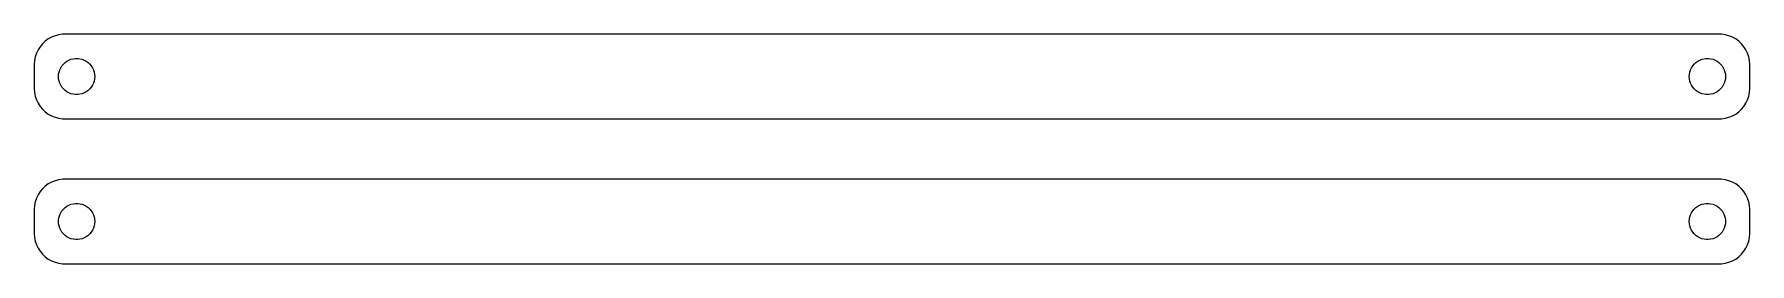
# Model space of a CAD drawing. Header units: metres. Extents: x -142 to 142, y 17 to 55.
import ezdxf

# ---------------------------------------------------------------- set-up
doc = ezdxf.new("R2010")
doc.units = ezdxf.units.M

msp = doc.modelspace()

# ---------------------------------------------------------------- linework, layer by layer
for p, q in [((-139.679, 54.2216), (-140.187, 53.8526)), ((-139.129, 54.5241), (-139.679, 54.2216)), ((-138.545, 54.7553), (-139.129, 54.5241)), ((-137.937, 54.9114), (-138.545, 54.7553)), ((-137.314, 54.9901), (-137.937, 54.9114)), ((137.314, 54.9901), (-137.314, 54.9901)), ((137.937, 54.9114), (137.314, 54.9901)), ((138.545, 54.7553), (137.937, 54.9114)), ((139.129, 54.5241), (138.545, 54.7553)), ((139.679, 54.2216), (139.129, 54.5241)), ((140.187, 53.8526), (139.679, 54.2216)), ((-141.843, 51.2434), (-141.961, 50.6267)), ((-141.649, 51.8406), (-141.843, 51.2434)), ((-141.382, 52.4088), (-141.649, 51.8406)), ((-141.045, 52.9389), (-141.382, 52.4088)), ((-140.645, 53.4227), (-141.045, 52.9389)), ((-140.187, 53.8526), (-140.645, 53.4227)), ((140.645, 53.4227), (140.187, 53.8526)), ((141.045, 52.9389), (140.645, 53.4227)), ((141.382, 52.4088), (141.045, 52.9389)), ((141.649, 51.8406), (141.382, 52.4088)), ((141.843, 51.2434), (141.649, 51.8406)), ((141.961, 50.6267), (141.843, 51.2434)), ((-141.961, 50.6267), (-142, 50)), ((-142, 50), (-142, 46)), ((-138, 48), (-137.976, 48.376)), ((-137.976, 48.376), (-137.906, 48.7461)), ((-137.906, 48.7461), (-137.789, 49.1044)), ((-137.789, 49.1044), (-137.629, 49.4453)), ((-137.629, 49.4453), (-137.427, 49.7634)), ((-137.427, 49.7634), (-137.187, 50.0536)), ((-137.187, 50.0536), (-136.912, 50.3115)), ((-136.912, 50.3115), (-136.607, 50.533)), ((-136.607, 50.533), (-136.277, 50.7145)), ((-136.277, 50.7145), (-135.927, 50.8532)), ((-135.927, 50.8532), (-135.562, 50.9469)), ((-135.562, 50.9469), (-135.188, 50.9941)), ((-135.188, 50.9941), (-134.812, 50.9941)), ((-134.812, 50.9941), (-134.438, 50.9469)), ((-134.438, 50.9469), (-134.073, 50.8532)), ((-134.073, 50.8532), (-133.723, 50.7145)), ((-133.723, 50.7145), (-133.393, 50.533)), ((-133.393, 50.533), (-133.088, 50.3115)), ((-133.088, 50.3115), (-132.813, 50.0536)), ((-132.813, 50.0536), (-132.573, 49.7634)), ((-132.573, 49.7634), (-132.371, 49.4453)), ((-132.371, 49.4453), (-132.211, 49.1044)), ((-132.211, 49.1044), (-132.094, 48.7461)), ((-132.094, 48.7461), (-132.024, 48.376)), ((-132.024, 48.376), (-132, 48)), ((132, 48), (132.024, 48.376)), ((132.024, 48.376), (132.094, 48.7461)), ((132.094, 48.7461), (132.211, 49.1044)), ((132.211, 49.1044), (132.371, 49.4453)), ((132.371, 49.4453), (132.573, 49.7634)), ((132.573, 49.7634), (132.813, 50.0536)), ((132.813, 50.0536), (133.088, 50.3115)), ((133.088, 50.3115), (133.393, 50.533)), ((133.393, 50.533), (133.723, 50.7145)), ((133.723, 50.7145), (134.073, 50.8532)), ((134.073, 50.8532), (134.438, 50.9469)), ((134.438, 50.9469), (134.812, 50.9941)), ((134.812, 50.9941), (135.188, 50.9941)), ((135.188, 50.9941), (135.562, 50.9469)), ((135.562, 50.9469), (135.927, 50.8532)), ((135.927, 50.8532), (136.277, 50.7145)), ((136.277, 50.7145), (136.607, 50.533)), ((136.607, 50.533), (136.912, 50.3115)), ((136.912, 50.3115), (137.187, 50.0536)), ((137.187, 50.0536), (137.427, 49.7634)), ((137.427, 49.7634), (137.629, 49.4453)), ((137.629, 49.4453), (137.789, 49.1044)), ((137.789, 49.1044), (137.906, 48.7461)), ((137.906, 48.7461), (137.976, 48.376)), ((137.976, 48.376), (138, 48)), ((142, 50), (141.961, 50.6267)), ((142, 46), (142, 50)), ((-142, 46), (-141.961, 45.3733)), ((-137.976, 47.624), (-138, 48)), ((-137.906, 47.2539), (-137.976, 47.624)), ((-137.789, 46.8956), (-137.906, 47.2539)), ((-137.629, 46.5547), (-137.789, 46.8956)), ((-137.427, 46.2366), (-137.629, 46.5547)), ((-137.187, 45.9464), (-137.427, 46.2366)), ((-136.912, 45.6885), (-137.187, 45.9464)), ((-136.607, 45.467), (-136.912, 45.6885)), ((-136.277, 45.2855), (-136.607, 45.467)), ((-133.393, 45.467), (-133.723, 45.2855)), ((-133.088, 45.6885), (-133.393, 45.467)), ((-132.813, 45.9464), (-133.088, 45.6885)), ((-132.573, 46.2366), (-132.813, 45.9464)), ((-132.371, 46.5547), (-132.573, 46.2366)), ((-132.211, 46.8956), (-132.371, 46.5547)), ((-132.094, 47.2539), (-132.211, 46.8956)), ((-132.024, 47.624), (-132.094, 47.2539)), ((-132, 48), (-132.024, 47.624)), ((132.024, 47.624), (132, 48)), ((132.094, 47.2539), (132.024, 47.624)), ((132.211, 46.8956), (132.094, 47.2539)), ((132.371, 46.5547), (132.211, 46.8956)), ((132.573, 46.2366), (132.371, 46.5547)), ((132.813, 45.9464), (132.573, 46.2366)), ((133.088, 45.6885), (132.813, 45.9464)), ((133.393, 45.467), (133.088, 45.6885)), ((133.723, 45.2855), (133.393, 45.467)), ((136.607, 45.467), (136.277, 45.2855)), ((136.912, 45.6885), (136.607, 45.467)), ((137.187, 45.9464), (136.912, 45.6885)), ((137.427, 46.2366), (137.187, 45.9464)), ((137.629, 46.5547), (137.427, 46.2366)), ((137.789, 46.8956), (137.629, 46.5547)), ((137.906, 47.2539), (137.789, 46.8956)), ((137.976, 47.624), (137.906, 47.2539)), ((138, 48), (137.976, 47.624)), ((141.961, 45.3733), (142, 46)), ((-141.961, 45.3733), (-141.843, 44.7566)), ((-141.843, 44.7566), (-141.649, 44.1594)), ((-141.649, 44.1594), (-141.382, 43.5912)), ((-141.382, 43.5912), (-141.045, 43.0611)), ((-141.045, 43.0611), (-140.645, 42.5773)), ((-135.927, 45.1468), (-136.277, 45.2855)), ((-135.562, 45.0531), (-135.927, 45.1468)), ((-135.188, 45.0059), (-135.562, 45.0531)), ((-134.812, 45.0059), (-135.188, 45.0059)), ((-134.438, 45.0531), (-134.812, 45.0059)), ((-134.073, 45.1468), (-134.438, 45.0531)), ((-133.723, 45.2855), (-134.073, 45.1468)), ((134.073, 45.1468), (133.723, 45.2855)), ((134.438, 45.0531), (134.073, 45.1468)), ((134.812, 45.0059), (134.438, 45.0531)), ((135.188, 45.0059), (134.812, 45.0059)), ((135.562, 45.0531), (135.188, 45.0059)), ((135.927, 45.1468), (135.562, 45.0531)), ((136.277, 45.2855), (135.927, 45.1468)), ((140.645, 42.5773), (141.045, 43.0611)), ((141.045, 43.0611), (141.382, 43.5912)), ((141.382, 43.5912), (141.649, 44.1594)), ((141.649, 44.1594), (141.843, 44.7566)), ((141.843, 44.7566), (141.961, 45.3733)), ((-140.645, 42.5773), (-140.187, 42.1474)), ((-140.187, 42.1474), (-139.679, 41.7784)), ((-139.679, 41.7784), (-139.129, 41.4759)), ((-139.129, 41.4759), (-138.545, 41.2447)), ((-138.545, 41.2447), (-137.937, 41.0886)), ((-137.937, 41.0886), (-137.314, 41.0099)), ((-137.314, 41.0099), (137.314, 41.0099)), ((137.314, 41.0099), (137.937, 41.0886)), ((137.937, 41.0886), (138.545, 41.2447)), ((138.545, 41.2447), (139.129, 41.4759)), ((139.129, 41.4759), (139.679, 41.7784)), ((139.679, 41.7784), (140.187, 42.1474)), ((140.187, 42.1474), (140.645, 42.5773)), ((-141.382, 28.4088), (-141.649, 27.8406)), ((-141.045, 28.9389), (-141.382, 28.4088)), ((-140.645, 29.4227), (-141.045, 28.9389)), ((-140.187, 29.8526), (-140.645, 29.4227)), ((-139.679, 30.2216), (-140.187, 29.8526)), ((-139.129, 30.5241), (-139.679, 30.2216)), ((-138.545, 30.7553), (-139.129, 30.5241)), ((-137.937, 30.9114), (-138.545, 30.7553)), ((-137.314, 30.9901), (-137.937, 30.9114)), ((137.314, 30.9901), (-137.314, 30.9901)), ((137.937, 30.9114), (137.314, 30.9901)), ((138.545, 30.7553), (137.937, 30.9114)), ((139.129, 30.5241), (138.545, 30.7553)), ((139.679, 30.2216), (139.129, 30.5241)), ((140.187, 29.8526), (139.679, 30.2216)), ((140.645, 29.4227), (140.187, 29.8526)), ((141.045, 28.9389), (140.645, 29.4227)), ((141.382, 28.4088), (141.045, 28.9389)), ((141.649, 27.8406), (141.382, 28.4088)), ((-141.961, 26.6267), (-142, 26)), ((-142, 26), (-142, 22)), ((-141.843, 27.2434), (-141.961, 26.6267)), ((-141.649, 27.8406), (-141.843, 27.2434)), ((-137.629, 25.4453), (-137.427, 25.7634)), ((-137.427, 25.7634), (-137.187, 26.0536)), ((-137.187, 26.0536), (-136.912, 26.3115)), ((-136.912, 26.3115), (-136.607, 26.533)), ((-136.607, 26.533), (-136.277, 26.7145)), ((-136.277, 26.7145), (-135.927, 26.8532)), ((-135.927, 26.8532), (-135.562, 26.9469)), ((-135.562, 26.9469), (-135.188, 26.9941)), ((-135.188, 26.9941), (-134.812, 26.9941)), ((-134.812, 26.9941), (-134.438, 26.9469)), ((-134.438, 26.9469), (-134.073, 26.8532)), ((-134.073, 26.8532), (-133.723, 26.7145)), ((-133.723, 26.7145), (-133.393, 26.533)), ((-133.393, 26.533), (-133.088, 26.3115)), ((-133.088, 26.3115), (-132.813, 26.0536)), ((-132.813, 26.0536), (-132.573, 25.7634)), ((-132.573, 25.7634), (-132.371, 25.4453)), ((132.371, 25.4453), (132.573, 25.7634)), ((132.573, 25.7634), (132.813, 26.0536)), ((132.813, 26.0536), (133.088, 26.3115)), ((133.088, 26.3115), (133.393, 26.533)), ((133.393, 26.533), (133.723, 26.7145)), ((133.723, 26.7145), (134.073, 26.8532)), ((134.073, 26.8532), (134.438, 26.9469)), ((134.438, 26.9469), (134.812, 26.9941)), ((134.812, 26.9941), (135.188, 26.9941)), ((135.188, 26.9941), (135.562, 26.9469)), ((135.562, 26.9469), (135.927, 26.8532)), ((135.927, 26.8532), (136.277, 26.7145)), ((136.277, 26.7145), (136.607, 26.533)), ((136.607, 26.533), (136.912, 26.3115)), ((136.912, 26.3115), (137.187, 26.0536)), ((137.187, 26.0536), (137.427, 25.7634)), ((137.427, 25.7634), (137.629, 25.4453)), ((141.843, 27.2434), (141.649, 27.8406)), ((141.961, 26.6267), (141.843, 27.2434)), ((142, 26), (141.961, 26.6267)), ((142, 22), (142, 26)), ((-138, 24), (-137.976, 24.376)), ((-137.976, 23.624), (-138, 24)), ((-137.976, 24.376), (-137.906, 24.7461)), ((-137.906, 23.2539), (-137.976, 23.624)), ((-137.906, 24.7461), (-137.789, 25.1044)), ((-137.789, 22.8956), (-137.906, 23.2539)), ((-137.789, 25.1044), (-137.629, 25.4453)), ((-137.629, 22.5547), (-137.789, 22.8956)), ((-132.371, 25.4453), (-132.211, 25.1044)), ((-132.211, 22.8956), (-132.371, 22.5547)), ((-132.211, 25.1044), (-132.094, 24.7461)), ((-132.094, 23.2539), (-132.211, 22.8956)), ((-132.094, 24.7461), (-132.024, 24.376)), ((-132.024, 23.624), (-132.094, 23.2539)), ((-132.024, 24.376), (-132, 24)), ((-132, 24), (-132.024, 23.624)), ((132, 24), (132.024, 24.376)), ((132.024, 23.624), (132, 24)), ((132.024, 24.376), (132.094, 24.7461)), ((132.094, 23.2539), (132.024, 23.624)), ((132.094, 24.7461), (132.211, 25.1044)), ((132.211, 22.8956), (132.094, 23.2539)), ((132.211, 25.1044), (132.371, 25.4453)), ((132.371, 22.5547), (132.211, 22.8956)), ((137.629, 25.4453), (137.789, 25.1044)), ((137.789, 22.8956), (137.629, 22.5547)), ((137.789, 25.1044), (137.906, 24.7461)), ((137.906, 23.2539), (137.789, 22.8956)), ((137.906, 24.7461), (137.976, 24.376)), ((137.976, 23.624), (137.906, 23.2539)), ((137.976, 24.376), (138, 24)), ((138, 24), (137.976, 23.624)), ((-142, 22), (-141.961, 21.3733)), ((-141.961, 21.3733), (-141.843, 20.7566)), ((-141.843, 20.7566), (-141.649, 20.1594)), ((-141.649, 20.1594), (-141.382, 19.5912)), ((-137.427, 22.2366), (-137.629, 22.5547)), ((-137.187, 21.9464), (-137.427, 22.2366)), ((-136.912, 21.6885), (-137.187, 21.9464)), ((-136.607, 21.467), (-136.912, 21.6885)), ((-136.277, 21.2855), (-136.607, 21.467)), ((-135.927, 21.1468), (-136.277, 21.2855)), ((-135.562, 21.0531), (-135.927, 21.1468)), ((-135.188, 21.0059), (-135.562, 21.0531)), ((-134.812, 21.0059), (-135.188, 21.0059)), ((-134.438, 21.0531), (-134.812, 21.0059)), ((-134.073, 21.1468), (-134.438, 21.0531)), ((-133.723, 21.2855), (-134.073, 21.1468)), ((-133.393, 21.467), (-133.723, 21.2855)), ((-133.088, 21.6885), (-133.393, 21.467)), ((-132.813, 21.9464), (-133.088, 21.6885)), ((-132.573, 22.2366), (-132.813, 21.9464)), ((-132.371, 22.5547), (-132.573, 22.2366)), ((132.573, 22.2366), (132.371, 22.5547)), ((132.813, 21.9464), (132.573, 22.2366)), ((133.088, 21.6885), (132.813, 21.9464)), ((133.393, 21.467), (133.088, 21.6885)), ((133.723, 21.2855), (133.393, 21.467)), ((134.073, 21.1468), (133.723, 21.2855)), ((134.438, 21.0531), (134.073, 21.1468)), ((134.812, 21.0059), (134.438, 21.0531)), ((135.188, 21.0059), (134.812, 21.0059)), ((135.562, 21.0531), (135.188, 21.0059)), ((135.927, 21.1468), (135.562, 21.0531)), ((136.277, 21.2855), (135.927, 21.1468)), ((136.607, 21.467), (136.277, 21.2855)), ((136.912, 21.6885), (136.607, 21.467)), ((137.187, 21.9464), (136.912, 21.6885)), ((137.427, 22.2366), (137.187, 21.9464)), ((137.629, 22.5547), (137.427, 22.2366)), ((141.382, 19.5912), (141.649, 20.1594)), ((141.649, 20.1594), (141.843, 20.7566)), ((141.843, 20.7566), (141.961, 21.3733)), ((141.961, 21.3733), (142, 22)), ((-141.382, 19.5912), (-141.045, 19.0611)), ((-141.045, 19.0611), (-140.645, 18.5773)), ((-140.645, 18.5773), (-140.187, 18.1474)), ((-140.187, 18.1474), (-139.679, 17.7784)), ((-139.679, 17.7784), (-139.129, 17.4759)), ((-139.129, 17.4759), (-138.545, 17.2447)), ((-138.545, 17.2447), (-137.937, 17.0886)), ((-137.937, 17.0886), (-137.314, 17.0099)), ((137.314, 17.0099), (137.937, 17.0886)), ((137.937, 17.0886), (138.545, 17.2447)), ((138.545, 17.2447), (139.129, 17.4759)), ((139.129, 17.4759), (139.679, 17.7784)), ((139.679, 17.7784), (140.187, 18.1474)), ((140.187, 18.1474), (140.645, 18.5773)), ((140.645, 18.5773), (141.045, 19.0611)), ((141.045, 19.0611), (141.382, 19.5912)), ((-137.314, 17.0099), (137.314, 17.0099))]:
    msp.add_line(p, q)

doc.saveas('drawing.dxf')
